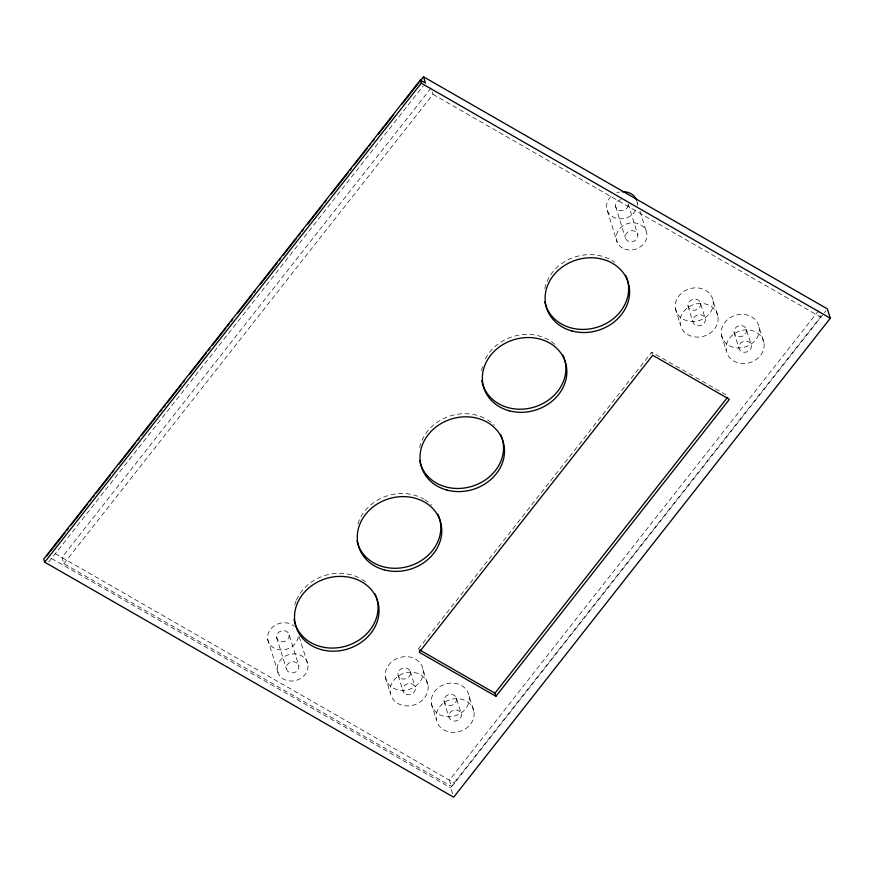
<?xml version="1.0" encoding="UTF-8"?>
<svg xmlns="http://www.w3.org/2000/svg" width="874" height="874" viewBox="0 0 874 874"><rect width="100%" height="100%" fill="white"/><g stroke="black" fill="none" stroke-linecap="round" stroke-linejoin="round"><path stroke-width="0.66" stroke-dasharray="4.37 3.28" d="M48.813 561.982L423.18 85.892M431.035 88.077L61.945 557.47L63.878 563.686L451.355 786.371L820.457 316.978L818.905 311.996M63.878 563.686L432.969 94.305L432.193 91.814M418.242 649.12L651.753 352.156L728.446 396.228M818.512 310.751L449.422 780.143L451.355 786.371M452.59 793.712L450.766 787.867L823.625 313.69M824.379 312.728L825.886 310.816M432.969 94.305L820.457 316.978M55.16 553.57L454.535 783.082M51.599 558.475L450.766 787.867M759.102 327.215A19.272 16.606 -17.3 0 1 733.33 347.295A19.272 16.606 -17.3 0 1 728.381 318.912A19.272 16.606 -17.3 0 1 759.102 327.215L763.952 342.772A19.272 16.606 -17.3 0 1 738.169 362.863A19.272 16.606 -17.3 0 1 733.231 334.469A19.272 16.606 -17.3 0 1 763.952 342.772M746.549 329.826A6.424 5.539 -17.3 0 1 737.951 336.523A6.424 5.539 -17.3 0 1 736.312 327.062A6.424 5.539 -17.3 0 1 746.549 329.826L751.4 345.394A6.424 5.539 -17.3 0 1 742.802 352.091A6.424 5.539 -17.3 0 1 741.152 342.63A6.424 5.539 -17.3 0 1 751.4 345.394M733.996 332.448L738.836 348.016M713.097 300.765A19.272 16.606 -17.3 0 1 687.314 320.856A19.272 16.606 -17.3 0 1 682.365 292.462A19.272 16.606 -17.3 0 1 713.097 300.765L717.936 316.333A19.272 16.606 -17.3 0 1 692.164 336.424A19.272 16.606 -17.3 0 1 687.215 308.03A19.272 16.606 -17.3 0 1 717.936 316.333M721.432 335.07L726.283 350.627M700.533 303.387A6.424 5.539 -17.3 0 1 691.946 310.084A6.424 5.539 -17.3 0 1 690.296 300.623A6.424 5.539 -17.3 0 1 700.533 303.387L705.384 318.955A6.424 5.539 -17.3 0 1 696.786 325.652A6.424 5.539 -17.3 0 1 695.136 316.18A6.424 5.539 -17.3 0 1 705.384 318.955M687.98 306.009L692.831 321.566M675.427 308.62L680.267 324.188M636.414 199.753L638.031 204.942M640.052 211.421L646.105 230.878M628.144 203.806L637.834 234.931A6.424 5.539 -17.3 0 1 629.247 241.628A6.424 5.539 -17.3 0 1 627.598 232.167A6.424 5.539 -17.3 0 1 637.834 234.931M615.591 206.428L625.281 237.553M651.753 352.156L652.397 354.232M607.364 210.787L617.066 241.912M469.109 696.021A19.272 16.606 -17.3 0 1 443.326 716.112A19.272 16.606 -17.3 0 1 438.377 687.718A19.272 16.606 -17.3 0 1 469.109 696.021L473.948 711.578A19.272 16.606 -17.3 0 1 448.176 731.669A19.272 16.606 -17.3 0 1 443.227 703.275A19.272 16.606 -17.3 0 1 473.948 711.578M456.512 698.457A6.424 5.539 -17.3 0 1 448.144 705.384A6.424 5.539 -17.3 0 1 446.144 695.999A6.424 5.539 -17.3 0 1 456.512 698.457L461.363 714.025A6.424 5.539 -17.3 0 1 452.994 720.952A6.424 5.539 -17.3 0 1 450.995 711.556A6.424 5.539 -17.3 0 1 461.363 714.025M444.025 701.429L448.875 716.997M423.092 669.571A19.272 16.606 -17.3 0 1 397.309 689.662A19.272 16.606 -17.3 0 1 392.371 661.268A19.272 16.606 -17.3 0 1 423.092 669.571L427.943 685.14A19.272 16.606 -17.3 0 1 402.16 705.231A19.272 16.606 -17.3 0 1 397.211 676.837A19.272 16.606 -17.3 0 1 427.943 685.14M431.439 703.876L436.279 719.433M410.299 671.33L415.15 686.888M398.216 675.678L403.067 691.247M385.423 677.426L390.274 692.995M299.127 636.545L307.856 664.513A15.546 13.394 -17.3 0 1 286.792 680.442A15.546 13.394 -17.3 0 1 283.231 657.445A15.546 13.394 -17.3 0 1 307.856 664.513M289.185 634.874A6.424 5.539 -17.3 0 1 280.587 641.571A6.424 5.539 -17.3 0 1 278.937 632.11A6.424 5.539 -17.3 0 1 289.185 634.874L298.875 666.01A6.424 5.539 -17.3 0 1 290.277 672.707A6.424 5.539 -17.3 0 1 288.639 663.235A6.424 5.539 -17.3 0 1 298.875 666.01M276.621 637.496L286.322 668.621M267.695 639.287L278.445 673.756M294.778 604.808A42.75 36.839 -17.3 0 1 295.98 601.214M296.461 600.045A42.75 36.839 -17.3 0 1 360.875 578.806M361.967 579.451A42.75 36.839 -17.3 0 1 367.954 584.083M357.881 523.81A42.75 36.839 -17.3 0 1 423.617 499.01M424.709 499.655A42.75 36.839 -17.3 0 1 431.57 505.15M419.695 447.663A42.75 36.839 -17.3 0 1 486.359 419.214M487.452 419.859A42.75 36.839 -17.3 0 1 494.313 425.354M481.629 370.816A42.75 36.839 -17.3 0 1 482.961 364.742M485.365 358.864A42.75 36.839 -17.3 0 1 556.651 346.093M544.775 288.595A42.75 36.839 -17.3 0 1 546.108 283.744M547.026 281.384A42.75 36.839 -17.3 0 1 614.651 262.211M637.222 203.15A15.546 13.394 -17.3 0 1 637.179 205.521M635.715 210.153A15.546 13.394 -17.3 0 1 611.833 216.26A15.546 13.394 -17.3 0 1 613.275 194.694M616.869 192.837A15.546 13.394 -17.3 0 1 619.469 192.072M628.177 205.259A6.424 5.539 -17.3 0 1 621.709 210.721A6.424 5.539 -17.3 0 1 615.525 205.936A6.424 5.539 -17.3 0 1 620.911 199.654M298.176 636.928A15.546 13.394 -17.3 0 1 277.506 649.426A15.546 13.394 -17.3 0 1 270.186 629.717A15.546 13.394 -17.3 0 1 294.232 626.308M406.213 694.273A6.424 5.539 -17.3 0 0 415.445 688.308A6.424 5.539 -17.3 0 0 405.656 684.626A6.424 5.539 -17.3 0 0 406.213 694.273M401.363 678.705A6.424 5.539 -17.3 0 0 410.594 672.74A6.424 5.539 -17.3 0 0 400.805 669.058A6.424 5.539 -17.3 0 0 401.363 678.705M624.866 249.09A15.546 13.394 -17.3 0 0 646.913 234.287A15.546 13.394 -17.3 0 0 622.976 225.82A15.546 13.394 -17.3 0 0 624.866 249.09"/><path stroke-width="1.31" d="M423.497 76.792L425.441 83.019L420.328 80.08L43.7 559.043L44.672 562.157L453.672 797.208L830.3 318.234L827.394 308.904L423.497 76.792L420.481 80.626M46.868 555.766L49.13 552.892M50.637 550.97L64.96 532.758M66.653 530.605L68.336 528.464M70.86 525.252L87.717 503.817M89.399 501.676L91.093 499.535M92.775 497.382L94.458 495.241M96.14 493.1L110.474 474.888M112.156 472.736L113.839 470.594M118.897 464.17L135.754 442.736M137.436 440.594L139.119 438.442M141.654 435.23L155.135 418.089M156.817 415.937L158.5 413.795M160.182 411.654L161.876 409.513M163.558 407.371L165.241 405.219M166.934 403.078L181.257 384.866M182.939 382.714L184.622 380.572M189.68 374.148L206.537 352.714M208.22 350.572L209.902 348.42M212.437 345.208L225.918 328.067M227.601 325.926L229.283 323.773M230.976 321.632L232.659 319.491M237.717 313.056L252.04 294.844M253.722 292.703L255.405 290.55M260.463 284.126L277.32 262.692M279.003 260.55L280.685 258.409M283.22 255.186L296.701 238.045M298.384 235.904L300.077 233.762M301.759 231.61L303.442 229.469M307.659 224.115L322.823 204.822M324.505 202.681L326.199 200.539M331.246 194.104L348.103 172.67M349.786 170.528L351.479 168.387M354.003 165.175L367.484 148.023M369.167 145.882L370.86 143.74M372.543 141.588L374.225 139.447M378.442 134.093L393.606 114.8M402.04 104.082L418.886 82.648M44.672 562.157L421.29 83.194L420.328 80.08M495.908 696.305L419.214 652.233L652.725 355.27L729.408 399.342L495.908 696.305L494.935 693.191L727.605 397.299M421.29 83.194L830.3 318.234M419.422 649.797L494.935 693.191M375.055 593.927A42.75 36.839 -17.3 0 1 346.88 645.81A42.75 36.839 -17.3 0 1 294.025 619.393M437.798 514.13A42.75 36.839 -17.3 0 1 410.288 565.806A42.75 36.839 -17.3 0 1 356.996 540.777M500.551 434.334A42.75 36.839 -17.3 0 1 473.031 485.999A42.75 36.839 -17.3 0 1 419.749 460.98M562.878 355.062A42.75 36.839 -17.3 0 1 534.702 406.945A42.75 36.839 -17.3 0 1 481.847 380.529M625.62 275.266A42.75 36.839 -17.3 0 1 598.111 326.942A42.75 36.839 -17.3 0 1 544.819 301.912M622.135 191.701A15.546 13.394 -17.3 0 1 636.414 199.753M321.37 649.644A42.75 36.839 -17.3 0 0 378.562 605.081A42.75 36.839 -17.3 0 0 310.401 586.651A42.75 36.839 -17.3 0 0 321.37 649.644M384.123 569.848A42.75 36.839 -17.3 0 0 441.304 525.285A42.75 36.839 -17.3 0 0 373.143 506.854A42.75 36.839 -17.3 0 0 384.123 569.848M446.865 490.052A42.75 36.839 -17.3 0 0 504.047 445.489A42.75 36.839 -17.3 0 0 435.886 427.058A42.75 36.839 -17.3 0 0 446.865 490.052M509.192 410.78A42.75 36.839 -17.3 0 0 566.385 366.217A42.75 36.839 -17.3 0 0 498.224 347.797A42.75 36.839 -17.3 0 0 509.192 410.78M571.946 330.984A42.75 36.839 -17.3 0 0 629.127 286.421A42.75 36.839 -17.3 0 0 560.966 268.001A42.75 36.839 -17.3 0 0 571.946 330.984"/></g></svg>
